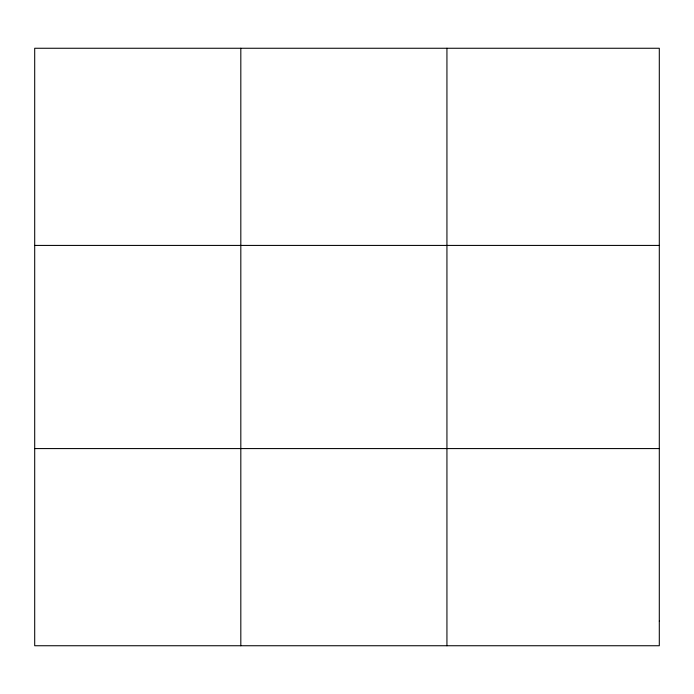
<?xml version="1.0" encoding="UTF-8"?>
<svg xmlns="http://www.w3.org/2000/svg" width="694" height="694" viewBox="0 0 694 694"><rect width="100%" height="100%" fill="white"/><g stroke="black" fill="none" stroke-linecap="round" stroke-linejoin="round"><path stroke-width="1.04" d="M240.818 645.741L240.818 48.259M446.936 645.741L446.936 48.259M34.7 245.424L659.3 245.424M34.7 448.576L659.3 448.576M659.3 621.095L659.3 645.741L34.7 645.741L34.7 48.259L659.3 48.259L659.3 621.095"/></g></svg>
